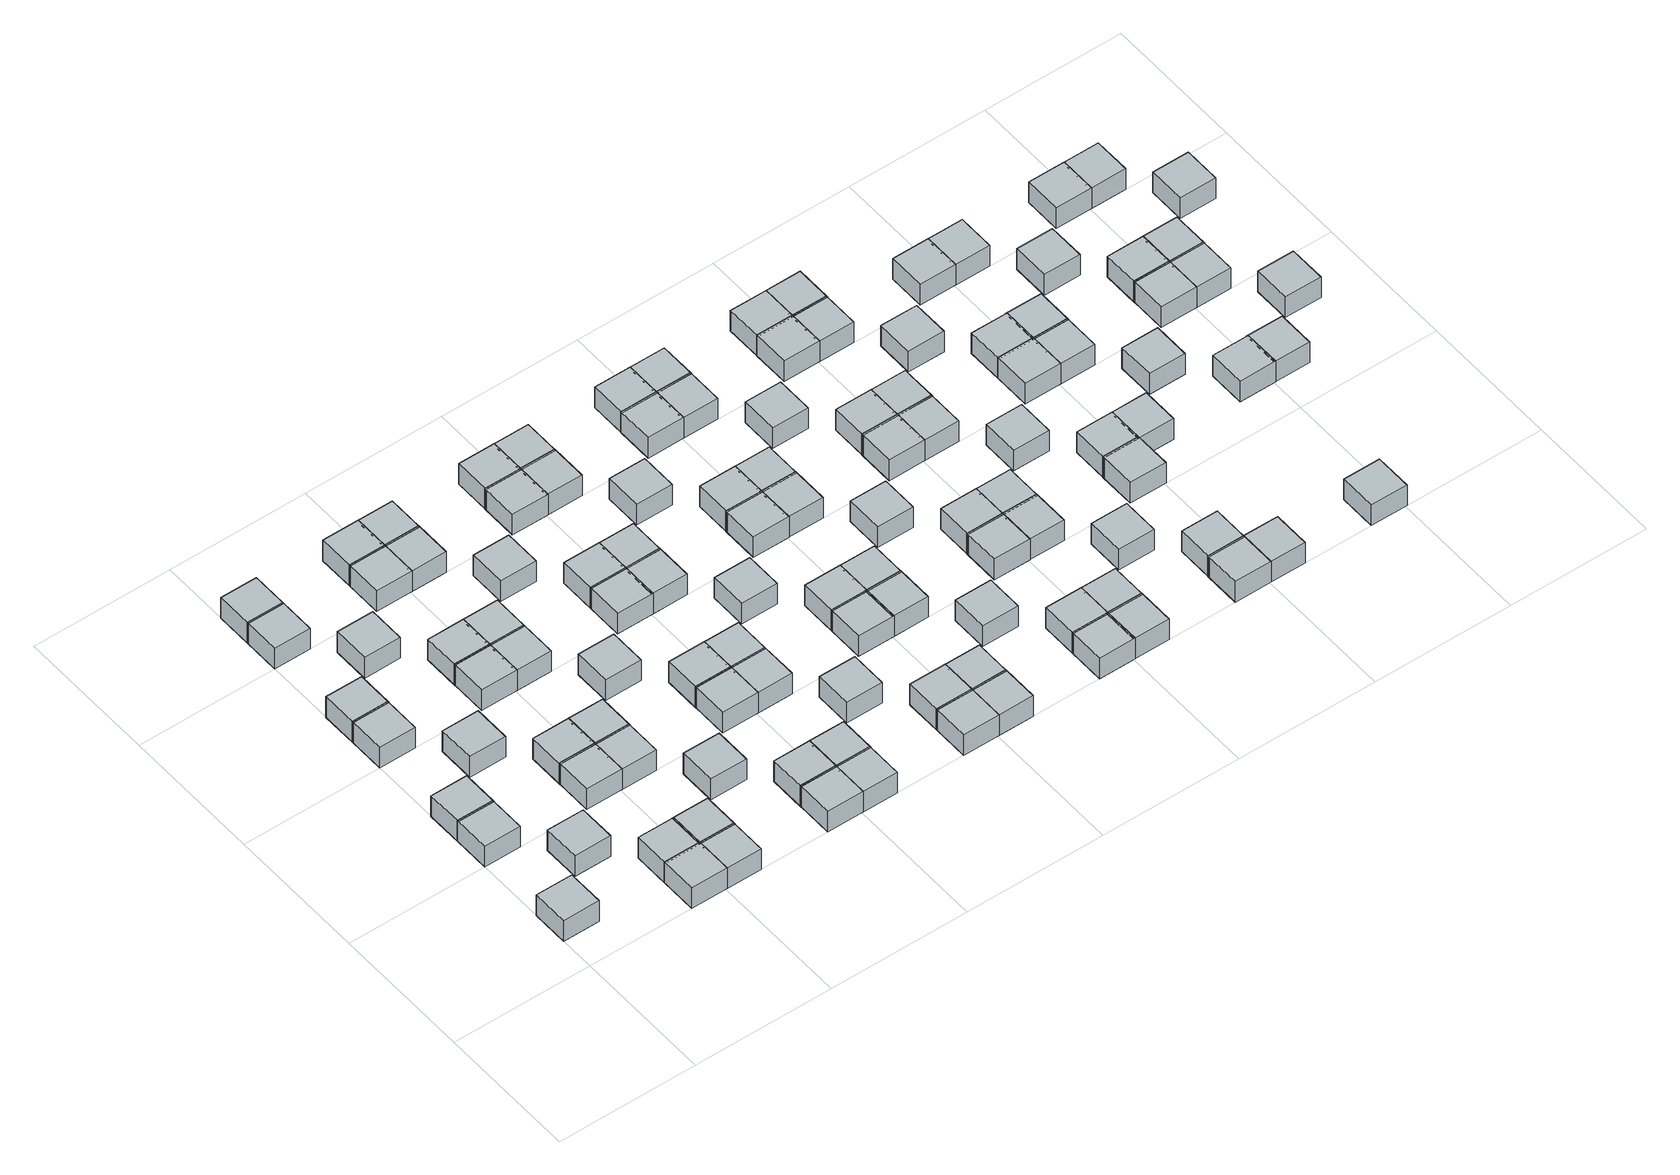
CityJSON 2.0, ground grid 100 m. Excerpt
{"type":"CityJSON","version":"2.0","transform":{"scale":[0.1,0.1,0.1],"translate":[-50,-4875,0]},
"CityObjects":{
"object1":{"type":"GenericCityObject","geometry":[{"type":"Solid","lod":"1","boundaries":[[[[0,1,2,3]],[[4,5,1,0]],[[5,6,2,1]],[[6,7,3,2]],[[7,4,0,3]],[[7,6,5,4]]]]}]},
"object2":{"type":"GenericCityObject","geometry":[{"type":"Solid","lod":"1","boundaries":[[[[8,9,10,11]],[[12,13,9,8]],[[13,14,10,9]],[[14,15,11,10]],[[15,12,8,11]],[[15,14,13,12]]]]}]},
"object3":{"type":"GenericCityObject","geometry":[{"type":"Solid","lod":"1","boundaries":[[[[16,17,18,19]],[[20,21,17,16]],[[21,22,18,17]],[[22,23,19,18]],[[23,20,16,19]],[[23,22,21,20]]]]}]},
"object4":{"type":"GenericCityObject","geometry":[{"type":"Solid","lod":"1","boundaries":[[[[24,25,26,27]],[[28,29,25,24]],[[29,30,26,25]],[[30,31,27,26]],[[31,28,24,27]],[[31,30,29,28]]]]}]},
"object5":{"type":"GenericCityObject","geometry":[{"type":"Solid","lod":"1","boundaries":[[[[32,33,34,35]],[[36,37,33,32]],[[37,38,34,33]],[[38,39,35,34]],[[39,36,32,35]],[[39,38,37,36]]]]}]},
"object6":{"type":"GenericCityObject","geometry":[{"type":"Solid","lod":"1","boundaries":[[[[40,41,42,43]],[[44,45,41,40]],[[45,46,42,41]],[[46,47,43,42]],[[47,44,40,43]],[[47,46,45,44]]]]}]},
"object7":{"type":"GenericCityObject","geometry":[{"type":"Solid","lod":"1","boundaries":[[[[48,49,50,51]],[[52,53,49,48]],[[53,54,50,49]],[[54,55,51,50]],[[55,52,48,51]],[[55,54,53,52]]]]}]},
"object8":{"type":"GenericCityObject","geometry":[{"type":"Solid","lod":"1","boundaries":[[[[56,57,58,59]],[[60,61,57,56]],[[61,62,58,57]],[[62,63,59,58]],[[63,60,56,59]],[[63,62,61,60]]]]}]},
"object9":{"type":"GenericCityObject","geometry":[{"type":"Solid","lod":"1","boundaries":[[[[64,65,66,67]],[[68,69,65,64]],[[69,70,66,65]],[[70,71,67,66]],[[71,68,64,67]],[[71,70,69,68]]]]}]},
"object10":{"type":"GenericCityObject","geometry":[{"type":"Solid","lod":"1","boundaries":[[[[72,73,74,75]],[[76,77,73,72]],[[77,78,74,73]],[[78,79,75,74]],[[79,76,72,75]],[[79,78,77,76]]]]}]},
"object11":{"type":"GenericCityObject","geometry":[{"type":"Solid","lod":"1","boundaries":[[[[80,81,82,83]],[[84,85,81,80]],[[85,86,82,81]],[[86,87,83,82]],[[87,84,80,83]],[[87,86,85,84]]]]}]},
"object12":{"type":"GenericCityObject","geometry":[{"type":"Solid","lod":"1","boundaries":[[[[88,89,90,91]],[[92,93,89,88]],[[93,94,90,89]],[[94,95,91,90]],[[95,92,88,91]],[[95,94,93,92]]]]}]},
"object13":{"type":"GenericCityObject","geometry":[{"type":"Solid","lod":"1","boundaries":[[[[96,97,98,99]],[[100,101,97,96]],[[101,102,98,97]],[[102,103,99,98]],[[103,100,96,99]],[[103,102,101,100]]]]}]},
"object14":{"type":"GenericCityObject","geometry":[{"type":"Solid","lod":"1","boundaries":[[[[104,105,106,107]],[[108,109,105,104]],[[109,110,106,105]],[[110,111,107,106]],[[111,108,104,107]],[[111,110,109,108]]]]}]},
"object15":{"type":"GenericCityObject","geometry":[{"type":"Solid","lod":"1","boundaries":[[[[112,113,114,115]],[[116,117,113,112]],[[117,118,114,113]],[[118,119,115,114]],[[119,116,112,115]],[[119,118,117,116]]]]}]},
"object16":{"type":"GenericCityObject","geometry":[{"type":"Solid","lod":"1","boundaries":[[[[120,121,122,123]],[[124,125,121,120]],[[125,126,122,121]],[[126,127,123,122]],[[127,124,120,123]],[[127,126,125,124]]]]}]},
"object17":{"type":"GenericCityObject","geometry":[{"type":"Solid","lod":"1","boundaries":[[[[128,129,130,131]],[[132,133,129,128]],[[133,134,130,129]],[[134,135,131,130]],[[135,132,128,131]],[[135,134,133,132]]]]}]},
"object18":{"type":"GenericCityObject","geometry":[{"type":"Solid","lod":"1","boundaries":[[[[136,137,138,139]],[[140,141,137,136]],[[141,142,138,137]],[[142,143,139,138]],[[143,140,136,139]],[[143,142,141,140]]]]}]},
"object19":{"type":"GenericCityObject","geometry":[{"type":"Solid","lod":"1","boundaries":[[[[144,145,146,147]],[[148,149,145,144]],[[149,150,146,145]],[[150,151,147,146]],[[151,148,144,147]],[[151,150,149,148]]]]}]},
"object20":{"type":"GenericCityObject","geometry":[{"type":"Solid","lod":"1","boundaries":[[[[152,153,154,155]],[[156,157,153,152]],[[157,158,154,153]],[[158,159,155,154]],[[159,156,152,155]],[[159,158,157,156]]]]}]},
"object21":{"type":"GenericCityObject","geometry":[{"type":"Solid","lod":"1","boundaries":[[[[160,161,162,163]],[[164,165,161,160]],[[165,166,162,161]],[[166,167,163,162]],[[167,164,160,163]],[[167,166,165,164]]]]}]},
"object22":{"type":"GenericCityObject","geometry":[{"type":"Solid","lod":"1","boundaries":[[[[168,169,170,171]],[[172,173,169,168]],[[173,174,170,169]],[[174,175,171,170]],[[175,172,168,171]],[[175,174,173,172]]]]}]},
"object23":{"type":"GenericCityObject","geometry":[{"type":"Solid","lod":"1","boundaries":[[[[176,177,178,179]],[[180,181,177,176]],[[181,182,178,177]],[[182,183,179,178]],[[183,180,176,179]],[[183,182,181,180]]]]}]},
"object24":{"type":"GenericCityObject","geometry":[{"type":"Solid","lod":"1","boundaries":[[[[184,185,186,187]],[[188,189,185,184]],[[189,190,186,185]],[[190,191,187,186]],[[191,188,184,187]],[[191,190,189,188]]]]}]},
"object25":{"type":"GenericCityObject","geometry":[{"type":"Solid","lod":"1","boundaries":[[[[192,193,194,195]],[[196,197,193,192]],[[197,198,194,193]],[[198,199,195,194]],[[199,196,192,195]],[[199,198,197,196]]]]}]},
"object26":{"type":"GenericCityObject","geometry":[{"type":"Solid","lod":"1","boundaries":[[[[200,201,202,203]],[[204,205,201,200]],[[205,206,202,201]],[[206,207,203,202]],[[207,204,200,203]],[[207,206,205,204]]]]}]},
"object27":{"type":"GenericCityObject","geometry":[{"type":"Solid","lod":"1","boundaries":[[[[208,209,210,211]],[[212,213,209,208]],[[213,214,210,209]],[[214,215,211,210]],[[215,212,208,211]],[[215,214,213,212]]]]}]},
"object28":{"type":"GenericCityObject","geometry":[{"type":"Solid","lod":"1","boundaries":[[[[216,217,218,219]],[[220,221,217,216]],[[221,222,218,217]],[[222,223,219,218]],[[223,220,216,219]],[[223,222,221,220]]]]}]},
"object29":{"type":"GenericCityObject","geometry":[{"type":"Solid","lod":"1","boundaries":[[[[224,225,226,227]],[[228,229,225,224]],[[229,230,226,225]],[[230,231,227,226]],[[231,228,224,227]],[[231,230,229,228]]]]}]},
"object30":{"type":"GenericCityObject","geometry":[{"type":"Solid","lod":"1","boundaries":[[[[232,233,234,235]],[[236,237,233,232]],[[237,238,234,233]],[[238,239,235,234]],[[239,236,232,235]],[[239,238,237,236]]]]}]},
"object31":{"type":"GenericCityObject","geometry":[{"type":"Solid","lod":"1","boundaries":[[[[240,241,242,243]],[[244,245,241,240]],[[245,246,242,241]],[[246,247,243,242]],[[247,244,240,243]],[[247,246,245,244]]]]}]},
"object32":{"type":"GenericCityObject","geometry":[{"type":"Solid","lod":"1","boundaries":[[[[248,249,250,251]],[[252,253,249,248]],[[253,254,250,249]],[[254,255,251,250]],[[255,252,248,251]],[[255,254,253,252]]]]}]},
"object33":{"type":"GenericCityObject","geometry":[{"type":"Solid","lod":"1","boundaries":[[[[256,257,258,259]],[[260,261,257,256]],[[261,262,258,257]],[[262,263,259,258]],[[263,260,256,259]],[[263,262,261,260]]]]}]},
"object34":{"type":"GenericCityObject","geometry":[{"type":"Solid","lod":"1","boundaries":[[[[264,265,266,267]],[[268,269,265,264]],[[269,270,266,265]],[[270,271,267,266]],[[271,268,264,267]],[[271,270,269,268]]]]}]},
"object35":{"type":"GenericCityObject","geometry":[{"type":"Solid","lod":"1","boundaries":[[[[272,273,274,275]],[[276,277,273,272]],[[277,278,274,273]],[[278,279,275,274]],[[279,276,272,275]],[[279,278,277,276]]]]}]},
"object36":{"type":"GenericCityObject","geometry":[{"type":"Solid","lod":"1","boundaries":[[[[280,281,282,283]],[[284,285,281,280]],[[285,286,282,281]],[[286,287,283,282]],[[287,284,280,283]],[[287,286,285,284]]]]}]},
"object37":{"type":"GenericCityObject","geometry":[{"type":"Solid","lod":"1","boundaries":[[[[288,289,290,291]],[[292,293,289,288]],[[293,294,290,289]],[[294,295,291,290]],[[295,292,288,291]],[[295,294,293,292]]]]}]},
"object38":{"type":"GenericCityObject","geometry":[{"type":"Solid","lod":"1","boundaries":[[[[296,297,298,299]],[[300,301,297,296]],[[301,302,298,297]],[[302,303,299,298]],[[303,300,296,299]],[[303,302,301,300]]]]}]},
"object39":{"type":"GenericCityObject","geometry":[{"type":"Solid","lod":"1","boundaries":[[[[304,305,306,307]],[[308,309,305,304]],[[309,310,306,305]],[[310,311,307,306]],[[311,308,304,307]],[[311,310,309,308]]]]}]},
"object40":{"type":"GenericCityObject","geometry":[{"type":"Solid","lod":"1","boundaries":[[[[312,313,314,315]],[[316,317,313,312]],[[317,318,314,313]],[[318,319,315,314]],[[319,316,312,315]],[[319,318,317,316]]]]}]},
"object41":{"type":"GenericCityObject","geometry":[{"type":"Solid","lod":"1","boundaries":[[[[320,321,322,323]],[[324,325,321,320]],[[325,326,322,321]],[[326,327,323,322]],[[327,324,320,323]],[[327,326,325,324]]]]}]},
"object42":{"type":"GenericCityObject","geometry":[{"type":"Solid","lod":"1","boundaries":[[[[328,329,330,331]],[[332,333,329,328]],[[333,334,330,329]],[[334,335,331,330]],[[335,332,328,331]],[[335,334,333,332]]]]}]},
"object43":{"type":"GenericCityObject","geometry":[{"type":"Solid","lod":"1","boundaries":[[[[336,337,338,339]],[[340,341,337,336]],[[341,342,338,337]],[[342,343,339,338]],[[343,340,336,339]],[[343,342,341,340]]]]}]},
"object44":{"type":"GenericCityObject","geometry":[{"type":"Solid","lod":"1","boundaries":[[[[344,345,346,347]],[[348,349,345,344]],[[349,350,346,345]],[[350,351,347,346]],[[351,348,344,347]],[[351,350,349,348]]]]}]},
"object45":{"type":"GenericCityObject","geometry":[{"type":"Solid","lod":"1","boundaries":[[[[352,353,354,355]],[[356,357,353,352]],[[357,358,354,353]],[[358,359,355,354]],[[359,356,352,355]],[[359,358,357,356]]]]}]},
"object46":{"type":"GenericCityObject","geometry":[{"type":"Solid","lod":"1","boundaries":[[[[360,361,362,363]],[[364,365,361,360]],[[365,366,362,361]],[[366,367,363,362]],[[367,364,360,363]],[[367,366,365,364]]]]}]},
"object47":{"type":"GenericCityObject","geometry":[{"type":"Solid","lod":"1","boundaries":[[[[368,369,370,371]],[[372,373,369,368]],[[373,374,370,369]],[[374,375,371,370]],[[375,372,368,371]],[[375,374,373,372]]]]}]},
"object48":{"type":"GenericCityObject","geometry":[{"type":"Solid","lod":"1","boundaries":[[[[376,377,378,379]],[[380,381,377,376]],[[381,382,378,377]],[[382,383,379,378]],[[383,380,376,379]],[[383,382,381,380]]]]}]},
"object49":{"type":"GenericCityObject","geometry":[{"type":"Solid","lod":"1","boundaries":[[[[384,385,386,387]],[[388,389,385,384]],[[389,390,386,385]],[[390,391,387,386]],[[391,388,384,387]],[[391,390,389,388]]]]}]},
"object50":{"type":"GenericCityObject","geometry":[{"type":"Solid","lod":"1","boundaries":[[[[392,393,394,395]],[[396,397,393,392]],[[397,398,394,393]],[[398,399,395,394]],[[399,396,392,395]],[[399,398,397,396]]]]}]},
"object51":{"type":"GenericCityObject","geometry":[{"type":"Solid","lod":"1","boundaries":[[[[400,401,402,403]],[[404,405,401,400]],[[405,406,402,401]],[[406,407,403,402]],[[407,404,400,403]],[[407,406,405,404]]]]}]},
"object52":{"type":"GenericCityObject","geometry":[{"type":"Solid","lod":"1","boundaries":[[[[408,409,410,411]],[[412,413,409,408]],[[413,414,410,409]],[[414,415,411,410]],[[415,412,408,411]],[[415,414,413,412]]]]}]},
"object53":{"type":"GenericCityObject","geometry":[{"type":"Solid","lod":"1","boundaries":[[[[416,417,418,419]],[[420,421,417,416]],[[421,422,418,417]],[[422,423,419,418]],[[423,420,416,419]],[[423,422,421,420]]]]}]},
"object54":{"type":"GenericCityObject","geometry":[{"type":"Solid","lod":"1","boundaries":[[[[424,425,426,427]],[[428,429,425,424]],[[429,430,426,425]],[[430,431,427,426]],[[431,428,424,427]],[[431,430,429,428]]]]}]},
"object55":{"type":"GenericCityObject","geometry":[{"type":"Solid","lod":"1","boundaries":[[[[432,433,434,435]],[[436,437,433,432]],[[437,438,434,433]],[[438,439,435,434]],[[439,436,432,435]],[[439,438,437,436]]]]}]},
"object56":{"type":"GenericCityObject","geometry":[{"type":"Solid","lod":"1","boundaries":[[[[440,441,442,443]],[[444,445,441,440]],[[445,446,442,441]],[[446,447,443,442]],[[447,444,440,443]],[[447,446,445,444]]]]}]},
"object57":{"type":"GenericCityObject","geometry":[{"type":"Solid","lod":"1","boundaries":[[[[448,449,450,451]],[[452,453,449,448]],[[453,454,450,449]],[[454,455,451,450]],[[455,452,448,451]],[[455,454,453,452]]]]}]},
"object58":{"type":"GenericCityObject","geometry":[{"type":"Solid","lod":"1","boundaries":[[[[456,457,458,459]],[[460,461,457,456]],[[461,462,458,457]],[[462,463,459,458]],[[463,460,456,459]],[[463,462,461,460]]]]}]},
"object59":{"type":"GenericCityObject","geometry":[{"type":"Solid","lod":"1","boundaries":[[[[464,465,466,467]],[[468,469,465,464]],[[469,470,466,465]],[[470,471,467,466]],[[471,468,464,467]],[[471,470,469,468]]]]}]},
"object60":{"type":"GenericCityObject","geometry":[{"type":"Solid","lod":"1","boundaries":[[[[472,473,474,475]],[[476,477,473,472]],[[477,478,474,473]],[[478,479,475,474]],[[479,476,472,475]],[[479,478,477,476]]]]}]},
"object61":{"type":"GenericCityObject","geometry":[{"type":"Solid","lod":"1","boundaries":[[[[480,481,482,483]],[[484,485,481,480]],[[485,486,482,481]],[[486,487,483,482]],[[487,484,480,483]],[[487,486,485,484]]]]}]},
"object62":{"type":"GenericCityObject","geometry":[{"type":"Solid","lod":"1","boundaries":[[[[488,489,490,491]],[[492,493,489,488]],[[493,494,490,489]],[[494,495,491,490]],[[495,492,488,491]],[[495,494,493,492]]]]}]},
"object63":{"type":"GenericCityObject","geometry":[{"type":"Solid","lod":"1","boundaries":[[[[496,497,498,499]],[[500,501,497,496]],[[501,502,498,497]],[[502,503,499,498]],[[503,500,496,499]],[[503,502,501,500]]]]}]},
"object64":{"type":"GenericCityObject","geometry":[{"type":"Solid","lod":"1","boundaries":[[[[504,505,506,507]],[[508,509,505,504]],[[509,510,506,505]],[[510,511,507,506]],[[511,508,504,507]],[[511,510,509,508]]]]}]},
"object65":{"type":"GenericCityObject","geometry":[{"type":"Solid","lod":"1","boundaries":[[[[512,513,514,515]],[[516,517,513,512]],[[517,518,514,513]],[[518,519,515,514]],[[519,516,512,515]],[[519,518,517,516]]]]}]},
"object66":{"type":"GenericCityObject","geometry":[{"type":"Solid","lod":"1","boundaries":[[[[520,521,522,523]],[[524,525,521,520]],[[525,526,522,521]],[[526,527,523,522]],[[527,524,520,523]],[[527,526,525,524]]]]}]},
"object67":{"type":"GenericCityObject","geometry":[{"type":"Solid","lod":"1","boundaries":[[[[528,529,530,531]],[[532,533,529,528]],[[533,534,530,529]],[[534,535,531,530]],[[535,532,528,531]],[[535,534,533,532]]]]}]},
"object68":{"type":"GenericCityObject","geometry":[{"type":"Solid","lod":"1","boundaries":[[[[536,537,538,539]],[[540,541,537,536]],[[541,542,538,537]],[[542,543,539,538]],[[543,540,536,539]],[[543,542,541,540]]]]}]},
"object69":{"type":"GenericCityObject","geometry":[{"type":"Solid","lod":"1","boundaries":[[[[544,545,546,547]],[[548,549,545,544]],[[549,550,546,545]],[[550,551,547,546]],[[551,548,544,547]],[[551,550,549,548]]]]}]},
"object70":{"type":"GenericCityObject","geometry":[{"type":"Solid","lod":"1","boundaries":[[[[552,553,554,555]],[[556,557,553,552]],[[557,558,554,553]],[[558,559,555,554]],[[559,556,552,555]],[[559,558,557,556]]]]}]},
"object71":{"type":"GenericCityObject","geometry":[{"type":"Solid","lod":"1","boundaries":[[[[560,561,562,563]],[[564,565,561,560]],[[565,566,562,561]],[[566,567,563,562]],[[567,564,560,563]],[[567,566,565,564]]]]}]},
"object72":{"type":"GenericCityObject","geometry":[{"type":"Solid","lod":"1","boundaries":[[[[568,569,570,571]],[[572,573,569,568]],[[573,574,570,569]],[[574,575,571,570]],[[575,572,568,571]],[[575,574,573,572]]]]}]},
"object73":{"type":"GenericCityObject","geometry":[{"type":"Solid","lod":"1","boundaries":[[[[576,577,578,579]],[[580,581,577,576]],[[581,582,578,577]],[[582,583,579,578]],[[583,580,576,579]],[[583,582,581,580]]]]}]},
"object74":{"type":"GenericCityObject","geometry":[{"type":"Solid","lod":"1","boundaries":[[[[584,585,586,587]],[[588,589,585,584]],[[589,590,586,585]],[[590,591,587,586]],[[591,588,584,587]],[[591,590,589,588]]]]}]},
"object75":{"type":"GenericCityObject","geometry":[{"type":"Solid","lod":"1","boundaries":[[[[592,593,594,595]],[[596,597,593,592]],[[597,598,594,593]],[[598,599,595,594]],[[599,596,592,595]],[[599,598,597,596]]]]}]},
"object76":{"type":"GenericCityObject","geometry":[{"type":"Solid","lod":"1","boundaries":[[[[600,601,602,603]],[[604,605,601,600]],[[605,606,602,601]],[[606,607,603,602]],[[607,604,600,603]],[[607,606,605,604]]]]}]},
"object77":{"type":"GenericCityObject","geometry":[{"type":"Solid","lod":"1","boundaries":[[[[608,609,610,611]],[[612,613,609,608]],[[613,614,610,609]],[[614,615,611,610]],[[615,612,608,611]],[[615,614,613,612]]]]}]},
"object78":{"type":"GenericCityObject","geometry":[{"type":"Solid","lod":"1","boundaries":[[[[616,617,618,619]],[[620,621,617,616]],[[621,622,618,617]],[[622,623,619,618]],[[623,620,616,619]],[[623,622,621,620]]]]}]},
"object79":{"type":"GenericCityObject","geometry":[{"type":"Solid","lod":"1","boundaries":[[[[624,625,626,627]],[[628,629,625,624]],[[629,630,626,625]],[[630,631,627,626]],[[631,628,624,627]],[[631,630,629,628]]]]}]},
"object80":{"type":"GenericCityObject","geometry":[{"type":"Solid","lod":"1","boundaries":[[[[632,633,634,635]],[[636,637,633,632]],[[637,638,634,633]],[[638,639,635,634]],[[639,636,632,635]],[[639,638,637,636]]]]}]},
"object81":{"type":"GenericCityObject","geometry":[{"type":"Solid","lod":"1","boundaries":[[[[640,641,642,643]],[[644,645,641,640]],[[645,646,642,641]],[[646,647,643,642]],[[647,644,640,643]],[[647,646,645,644]]]]}]},
"object82":{"type":"GenericCityObject","geometry":[{"type":"Solid","lod":"1","boundaries":[[[[648,649,650,651]],[[652,653,649,648]],[[653,654,650,649]],[[654,655,651,650]],[[655,652,648,651]],[[655,654,653,652]]]]}]},
"object83":{"type":"GenericCityObject","geometry":[{"type":"Solid","lod":"1","boundaries":[[[[656,657,658,659]],[[660,661,657,656]],[[661,662,658,657]],[[662,663,659,658]],[[663,660,656,659]],[[663,662,661,660]]]]}]},
"object84":{"type":"GenericCityObject","geometry":[{"type":"Solid","lod":"1","boundaries":[[[[664,665,666,667]],[[668,669,665,664]],[[669,670,666,665]],[[670,671,667,666]],[[671,668,664,667]],[[671,670,669,668]]]]}]},
"object85":{"type":"GenericCityObject","geometry":[{"type":"Solid","lod":"1","boundaries":[[[[672,673,674,675]],[[676,677,673,672]],[[677,678,674,673]],[[678,679,675,674]],[[679,676,672,675]],[[679,678,677,676]]]]}]},
"object86":{"type":"GenericCityObject","geometry":[{"type":"Solid","lod":"1","boundaries":[[[[680,681,682,683]],[[684,685,681,680]],[[685,686,682,681]],[[686,687,683,682]],[[687,684,680,683]],[[687,686,685,684]]]]}]},
"object87":{"type":"GenericCityObject","geometry":[{"type":"Solid","lod":"1","boundaries":[[[[688,689,690,691]],[[692,693,689,688]],[[693,694,690,689]],[[694,695,691,690]],[[695,692,688,691]],[[695,694,693,692]]]]}]},
"object88":{"type":"GenericCityObject","geometry":[{"type":"Solid","lod":"1","boundaries":[[[[696,697,698,699]],[[700,701,697,696]],[[701,702,698,697]],[[702,703,699,698]],[[703,700,696,699]],[[703,702,701,700]]]]}]},
"object89":{"type":"GenericCityObject","geometry":[{"type":"Solid","lod":"1","boundaries":[[[[704,705,706,707]],[[708,709,705,704]],[[709,710,706,705]],[[710,711,707,706]],[[711,708,704,707]],[[711,710,709,708]]]]}]},
"object90":{"type":"GenericCityObject","geometry":[{"type":"Solid","lod":"1","boundaries":[[[[712,713,714,715]],[[716,717,713,712]],[[717,718,714,713]],[[718,719,715,714]],[[719,716,712,715]],[[719,718,717,716]]]]}]},
"object91":{"type":"GenericCityObject","geometry":[{"type":"Solid","lod":"1","boundaries":[[[[720,721,722,723]],[[724,725,721,720]],[[725,726,722,721]],[[726,727,723,722]],[[727,724,720,723]],[[727,726,725,724]]]]}]},
"object92":{"type":"GenericCityObject","geometry":[{"type":"Solid","lod":"1","boundaries":[[[[728,729,730,731]],[[732,733,729,728]],[[733,734,730,729]],[[734,735,731,730]],[[735,732,728,731]],[[735,734,733,732]]]]}]},
"object93":{"type":"GenericCityObject","geometry":[{"type":"Solid","lod":"1","boundaries":[[[[736,737,738,739]],[[740,741,737,736]],[[741,742,738,737]],[[742,743,739,738]],[[743,740,736,739]],[[743,742,741,740]]]]}]},
"object94":{"type":"GenericCityObject","geometry":[{"type":"Solid","lod":"1","boundaries":[[[[744,745,746,747]],[[748,749,745,744]],[[749,750,746,745]],[[750,751,747,746]],[[751,748,744,747]],[[751,750,749,748]]]]}]},
"object95":{"type":"GenericCityObject","geometry":[{"type":"Solid","lod":"1","boundaries":[[[[752,753,754,755]],[[756,757,753,752]],[[757,758,754,753]],[[758,759,755,754]],[[759,756,752,755]],[[759,758,757,756]]]]}]},
"object96":{"type":"GenericCityObject","geometry":[{"type":"Solid","lod":"1","boundaries":[[[[760,761,762,763]],[[764,765,761,760]],[[765,766,762,761]],[[766,767,763,762]],[[767,764,760,763]],[[767,766,765,764]]]]}]},
"object97":{"type":"GenericCityObject","geometry":[{"type":"Solid","lod":"1","boundaries":[[[[768,769,770,771]],[[772,773,769,768]],[[773,774,770,769]],[[774,775,771,770]],[[775,772,768,771]],[[775,774,773,772]]]]}]},
"object98":{"type":"GenericCityObject","geometry":[{"type":"Solid","lod":"1","boundaries":[[[[776,777,778,779]],[[780,781,777,776]],[[781,782,778,777]],[[782,783,779,778]],[[783,780,776,779]],[[783,782,781,780]]]]}]},
"object99":{"type":"GenericCityObject","geometry":[{"type":"Solid","lod":"1","boundaries":[[[[784,785,786,787]],[[788,789,785,784]],[[789,790,786,785]],[[790,791,787,786]],[[791,788,784,787]],[[791,790,789,788]]]]}]},
"object100":{"type":"GenericCityObject","geometry":[{"type":"Solid","lod":"1","boundaries":[[[[792,793,794,795]],[[796,797,793,792]],[[797,798,794,793]],[[798,799,795,794]],[[799,796,792,795]],[[799,798,797,796]]]]}]},
"object101":{"type":"GenericCityObject","geometry":[{"type":"Solid","lod":"1","boundaries":[[[[800,801,802,803]],[[804,805,801,800]],[[805,806,802,801]],[[806,807,803,802]],[[807,804,800,803]],[[807,806,805,804]]]]}]},
"object102":{"type":"GenericCityObject","geometry":[{"type":"Solid","lod":"1","boundaries":[[[[808,809,810,811]],[[812,813,809,808]],[[813,814,810,809]],[[814,815,811,810]],[[815,812,808,811]],[[815,814,813,812]]]]}]},
"object103":{"type":"GenericCityObject","geometry":[{"type":"Solid","lod":"1","boundaries":[[[[816,817,818,819]],[[820,821,817,816]],[[821,822,818,817]],[[822,823,819,818]],[[823,820,816,819]],[[823,822,821,820]]]]}]},
"object104":{"type":"GenericCityObject","geometry":[{"type":"Solid","lod":"1","boundaries":[[[[824,825,826,827]],[[828,829,825,824]],[[829,830,826,825]],[[830,831,827,826]],[[831,828,824,827]],[[831,830,829,828]]]]}]},
"object105":{"type":"GenericCityObject","geometry":[{"type":"Solid","lod":"1","boundaries":[[[[832,833,834,835]],[[836,837,833,832]],[[837,838,834,833]],[[838,839,835,834]],[[839,836,832,835]],[[839,838,837,836]]]]}]},
"object106":{"type":"GenericCityObject","geometry":[{"type":"Solid","lod":"1","boundaries":[[[[840,841,842,843]],[[844,845,841,840]],[[845,846,842,841]],[[846,847,843,842]],[[847,844,840,843]],[[847,846,845,844]]]]}]},
"object107":{"type":"GenericCityObject","geometry":[{"type":"Solid","lod":"1","boundaries":[[[[848,849,850,851]],[[852,853,849,848]],[[853,854,850,849]],[[854,855,851,850]],[[855,852,848,851]],[[855,854,853,852]]]]}]},
"object108":{"type":"GenericCityObject","geometry":[{"type":"Solid","lod":"1","boundaries":[[[[856,857,858,859]],[[860,861,857,856]],[[861,862,858,857]],[[862,863,859,858]],[[863,860,856,859]],[[863,862,861,860]]]]}]},
"object109":{"type":"GenericCityObject","geometry":[{"type":"Solid","lod":"1","boundaries":[[[[864,865,866,867]],[[868,869,865,864]],[[869,870,866,865]],[[870,871,867,866]],[[871,868,864,867]],[[871,870,869,868]]]]}]},
"object110":{"type":"GenericCityObject","geometry":[{"type":"Solid","lod":"1","boundaries":[[[[872,873,874,875]],[[876,877,873,872]],[[877,878,874,873]],[[878,879,875,874]],[[879,876,872,875]],[[879,878,877,876]]]]}]},
"object111":{"type":"GenericCityObject","geometry":[{"type":"Solid","lod":"1","boundaries":[[[[880,881,882,883]],[[884,885,881,880]],[[885,886,882,881]],[[886,887,883,882]],[[887,884,880,883]],[[887,886,885,884]]]]}]}
},
"vertices":[
[0,250,0],[262,250,0],[262,512,0],[0,512,0],[0,250,175],[262,250,175],[262,512,175],[0,512,175],
[0,1000,0],[262,1000,0],[262,1262,0],[0,1262,0],[0,1000,175],[262,1000,175],[262,1262,175],[0,1262,175],
[0,1250,0],[262,1250,0],[262,1512,0],[0,1512,0],[0,1250,175],[262,1250,175],[262,1512,175],[0,1512,175],
[370,620,0],[632,620,0],[632,882,0],[370,882,0],[370,620,175],[632,620,175],[632,882,175],[370,882,175],
[0,2000,0],[262,2000,0],[262,2262,0],[0,2262,0],[0,2000,175],[262,2000,175],[262,2262,175],[0,2262,175],
[0,2250,0],[262,2250,0],[262,2512,0],[0,2512,0],[0,2250,175],[262,2250,175],[262,2512,175],[0,2512,175],
[750,0,0],[1012,0,0],[1012,262,0],[750,262,0],[750,0,175],[1012,0,175],[1012,262,175],[750,262,175],
[750,250,0],[1012,250,0],[1012,512,0],[750,512,0],[750,250,175],[1012,250,175],[1012,512,175],[750,512,175],
[370,1620,0],[632,1620,0],[632,1882,0],[370,1882,0],[370,1620,175],[632,1620,175],[632,1882,175],[370,1882,175],
[0,3000,0],[262,3000,0],[262,3262,0],[0,3262,0],[0,3000,175],[262,3000,175],[262,3262,175],[0,3262,175],
[0,3250,0],[262,3250,0],[262,3512,0],[0,3512,0],[0,3250,175],[262,3250,175],[262,3512,175],[0,3512,175],
[1000,0,0],[1262,0,0],[1262,262,0],[1000,262,0],[1000,0,175],[1262,0,175],[1262,262,175],[1000,262,175],
[750,1000,0],[1012,1000,0],[1012,1262,0],[750,1262,0],[750,1000,175],[1012,1000,175],[1012,1262,175],[750,1262,175],
[1000,250,0],[1262,250,0],[1262,512,0],[1000,512,0],[1000,250,175],[1262,250,175],[1262,512,175],[1000,512,175],
[750,1250,0],[1012,1250,0],[1012,1512,0],[750,1512,0],[750,1250,175],[1012,1250,175],[1012,1512,175],[750,1512,175],
[370,2620,0],[632,2620,0],[632,2882,0],[370,2882,0],[370,2620,175],[632,2620,175],[632,2882,175],[370,2882,175],
[1000,1000,0],[1262,1000,0],[1262,1262,0],[1000,1262,0],[1000,1000,175],[1262,1000,175],[1262,1262,175],[1000,1262,175],
[750,2000,0],[1012,2000,0],[1012,2262,0],[750,2262,0],[750,2000,175],[1012,2000,175],[1012,2262,175],[750,2262,175],
[1000,1250,0],[1262,1250,0],[1262,1512,0],[1000,1512,0],[1000,1250,175],[1262,1250,175],[1262,1512,175],[1000,1512,175],
[750,2250,0],[1012,2250,0],[1012,2512,0],[750,2512,0],[750,2250,175],[1012,2250,175],[1012,2512,175],[750,2512,175],
[1370,620,0],[1632,620,0],[1632,882,0],[1370,882,0],[1370,620,175],[1632,620,175],[1632,882,175],[1370,882,175],
[1000,2000,0],[1262,2000,0],[1262,2262,0],[1000,2262,0],[1000,2000,175],[1262,2000,175],[1262,2262,175],[1000,2262,175],
[750,3000,0],[1012,3000,0],[1012,3262,0],[750,3262,0],[750,3000,175],[1012,3000,175],[1012,3262,175],[750,3262,175],
[1000,2250,0],[1262,2250,0],[1262,2512,0],[1000,2512,0],[1000,2250,175],[1262,2250,175],[1262,2512,175],[1000,2512,175],
[750,3250,0],[1012,3250,0],[1012,3512,0],[750,3512,0],[750,3250,175],[1012,3250,175],[1012,3512,175],[750,3512,175],
[1750,0,0],[2012,0,0],[2012,262,0],[1750,262,0],[1750,0,175],[2012,0,175],[2012,262,175],[1750,262,175],
[1750,250,0],[2012,250,0],[2012,512,0],[1750,512,0],[1750,250,175],[2012,250,175],[2012,512,175],[1750,512,175],
[1370,1620,0],[1632,1620,0],[1632,1882,0],[1370,1882,0],[1370,1620,175],[1632,1620,175],[1632,1882,175],[1370,1882,175],
[1000,3000,0],[1262,3000,0],[1262,3262,0],[1000,3262,0],[1000,3000,175],[1262,3000,175],[1262,3262,175],[1000,3262,175],
[1000,3250,0],[1262,3250,0],[1262,3512,0],[1000,3512,0],[1000,3250,175],[1262,3250,175],[1262,3512,175],[1000,3512,175],
[2000,0,0],[2262,0,0],[2262,262,0],[2000,262,0],[2000,0,175],[2262,0,175],[2262,262,175],[2000,262,175],
[1750,1000,0],[2012,1000,0],[2012,1262,0],[1750,1262,0],[1750,1000,175],[2012,1000,175],[2012,1262,175],[1750,1262,175],
[2000,250,0],[2262,250,0],[2262,512,0],[2000,512,0],[2000,250,175],[2262,250,175],[2262,512,175],[2000,512,175],
[1750,1250,0],[2012,1250,0],[2012,1512,0],[1750,1512,0],[1750,1250,175],[2012,1250,175],[2012,1512,175],[1750,1512,175],
[1370,2620,0],[1632,2620,0],[1632,2882,0],[1370,2882,0],[1370,2620,175],[1632,2620,175],[1632,2882,175],[1370,2882,175],
[2000,1000,0],[2262,1000,0],[2262,1262,0],[2000,1262,0],[2000,1000,175],[2262,1000,175],[2262,1262,175],[2000,1262,175],
[1750,2000,0],[2012,2000,0],[2012,2262,0],[1750,2262,0],[1750,2000,175],[2012,2000,175],[2012,2262,175],[1750,2262,175],
[2000,1250,0],[2262,1250,0],[2262,1512,0],[2000,1512,0],[2000,1250,175],[2262,1250,175],[2262,1512,175],[2000,1512,175],
[1750,2250,0],[2012,2250,0],[2012,2512,0],[1750,2512,0],[1750,2250,175],[2012,2250,175],[2012,2512,175],[1750,2512,175],
[2370,620,0],[2632,620,0],[2632,882,0],[2370,882,0],[2370,620,175],[2632,620,175],[2632,882,175],[2370,882,175],
[2000,2000,0],[2262,2000,0],[2262,2262,0],[2000,2262,0],[2000,2000,175],[2262,2000,175],[2262,2262,175],[2000,2262,175],
[1750,3000,0],[2012,3000,0],[2012,3262,0],[1750,3262,0],[1750,3000,175],[2012,3000,175],[2012,3262,175],[1750,3262,175],
[2000,2250,0],[2262,2250,0],[2262,2512,0],[2000,2512,0],[2000,2250,175],[2262,2250,175],[2262,2512,175],[2000,2512,175],
[1750,3250,0],[2012,3250,0],[2012,3512,0],[1750,3512,0],[1750,3250,175],[2012,3250,175],[2012,3512,175],[1750,3512,175],
[2750,0,0],[3012,0,0],[3012,262,0],[2750,262,0],[2750,0,175],[3012,0,175],[3012,262,175],[2750,262,175],
[2750,250,0],[3012,250,0],[3012,512,0],[2750,512,0],[2750,250,175],[3012,250,175],[3012,512,175],[2750,512,175],
[2370,1620,0],[2632,1620,0],[2632,1882,0],[2370,1882,0],[2370,1620,175],[2632,1620,175],[2632,1882,175],[2370,1882,175],
[2000,3000,0],[2262,3000,0],[2262,3262,0],[2000,3262,0],[2000,3000,175],[2262,3000,175],[2262,3262,175],[2000,3262,175],
[2000,3250,0],[2262,3250,0],[2262,3512,0],[2000,3512,0],[2000,3250,175],[2262,3250,175],[2262,3512,175],[2000,3512,175],
[3000,0,0],[3262,0,0],[3262,262,0],[3000,262,0],[3000,0,175],[3262,0,175],[3262,262,175],[3000,262,175],
[2750,1000,0],[3012,1000,0],[3012,1262,0],[2750,1262,0],[2750,1000,175],[3012,1000,175],[3012,1262,175],[2750,1262,175],
[3000,250,0],[3262,250,0],[3262,512,0],[3000,512,0],[3000,250,175],[3262,250,175],[3262,512,175],[3000,512,175],
[2750,1250,0],[3012,1250,0],[3012,1512,0],[2750,1512,0],[2750,1250,175],[3012,1250,175],[3012,1512,175],[2750,1512,175],
[2370,2620,0],[2632,2620,0],[2632,2882,0],[2370,2882,0],[2370,2620,175],[2632,2620,175],[2632,2882,175],[2370,2882,175],
[3000,1000,0],[3262,1000,0],[3262,1262,0],[3000,1262,0],[3000,1000,175],[3262,1000,175],[3262,1262,175],[3000,1262,175],
[2750,2000,0],[3012,2000,0],[3012,2262,0],[2750,2262,0],[2750,2000,175],[3012,2000,175],[3012,2262,175],[2750,2262,175],
[3000,1250,0],[3262,1250,0],[3262,1512,0],[3000,1512,0],[3000,1250,175],[3262,1250,175],[3262,1512,175],[3000,1512,175],
[2750,2250,0],[3012,2250,0],[3012,2512,0],[2750,2512,0],[2750,2250,175],[3012,2250,175],[3012,2512,175],[2750,2512,175],
[3370,620,0],[3632,620,0],[3632,882,0],[3370,882,0],[3370,620,175],[3632,620,175],[3632,882,175],[3370,882,175],
[3000,2000,0],[3262,2000,0],[3262,2262,0],[3000,2262,0],[3000,2000,175],[3262,2000,175],[3262,2262,175],[3000,2262,175],
[2750,3000,0],[3012,3000,0],[3012,3262,0],[2750,3262,0],[2750,3000,175],[3012,3000,175],[3012,3262,175],[2750,3262,175],
[3000,2250,0],[3262,2250,0],[3262,2512,0],[3000,2512,0],[3000,2250,175],[3262,2250,175],[3262,2512,175],[3000,2512,175],
[2750,3250,0],[3012,3250,0],[3012,3512,0],[2750,3512,0],[2750,3250,175],[3012,3250,175],[3012,3512,175],[2750,3512,175],
[3750,0,0],[4012,0,0],[4012,262,0],[3750,262,0],[3750,0,175],[4012,0,175],[4012,262,175],[3750,262,175],
[3750,250,0],[4012,250,0],[4012,512,0],[3750,512,0],[3750,250,175],[4012,250,175],[4012,512,175],[3750,512,175],
[3370,1620,0],[3632,1620,0],[3632,1882,0],[3370,1882,0],[3370,1620,175],[3632,1620,175],[3632,1882,175],[3370,1882,175],
[3000,3000,0],[3262,3000,0],[3262,3262,0],[3000,3262,0],[3000,3000,175],[3262,3000,175],[3262,3262,175],[3000,3262,175],
[3000,3250,0],[3262,3250,0],[3262,3512,0],[3000,3512,0],[3000,3250,175],[3262,3250,175],[3262,3512,175],[3000,3512,175],
[4000,0,0],[4262,0,0],[4262,262,0],[4000,262,0],[4000,0,175],[4262,0,175],[4262,262,175],[4000,262,175],
[3750,1000,0],[4012,1000,0],[4012,1262,0],[3750,1262,0],[3750,1000,175],[4012,1000,175],[4012,1262,175],[3750,1262,175],
[4000,250,0],[4262,250,0],[4262,512,0],[4000,512,0],[4000,250,175],[4262,250,175],[4262,512,175],[4000,512,175],
[3750,1250,0],[4012,1250,0],[4012,1512,0],[3750,1512,0],[3750,1250,175],[4012,1250,175],[4012,1512,175],[3750,1512,175],
[3370,2620,0],[3632,2620,0],[3632,2882,0],[3370,2882,0],[3370,2620,175],[3632,2620,175],[3632,2882,175],[3370,2882,175],
[4000,1000,0],[4262,1000,0],[4262,1262,0],[4000,1262,0],[4000,1000,175],[4262,1000,175],[4262,1262,175],[4000,1262,175],
[3750,2000,0],[4012,2000,0],[4012,2262,0],[3750,2262,0],[3750,2000,175],[4012,2000,175],[4012,2262,175],[3750,2262,175],
[4000,1250,0],[4262,1250,0],[4262,1512,0],[4000,1512,0],[4000,1250,175],[4262,1250,175],[4262,1512,175],[4000,1512,175],
[3750,2250,0],[4012,2250,0],[4012,2512,0],[3750,2512,0],[3750,2250,175],[4012,2250,175],[4012,2512,175],[3750,2512,175],
[4370,620,0],[4632,620,0],[4632,882,0],[4370,882,0],[4370,620,175],[4632,620,175],[4632,882,175],[4370,882,175],
[4000,2000,0],[4262,2000,0],[4262,2262,0],[4000,2262,0],[4000,2000,175],[4262,2000,175],[4262,2262,175],[4000,2262,175],
[3750,3000,0],[4012,3000,0],[4012,3262,0],[3750,3262,0],[3750,3000,175],[4012,3000,175],[4012,3262,175],[3750,3262,175],
[4000,2250,0],[4262,2250,0],[4262,2512,0],[4000,2512,0],[4000,2250,175],[4262,2250,175],[4262,2512,175],[4000,2512,175],
[3750,3250,0],[4012,3250,0],[4012,3512,0],[3750,3512,0],[3750,3250,175],[4012,3250,175],[4012,3512,175],[3750,3512,175],
[4750,0,0],[5012,0,0],[5012,262,0],[4750,262,0],[4750,0,175],[5012,0,175],[5012,262,175],[4750,262,175],
[4750,250,0],[5012,250,0],[5012,512,0],[4750,512,0],[4750,250,175],[5012,250,175],[5012,512,175],[4750,512,175],
[4370,1620,0],[4632,1620,0],[4632,1882,0],[4370,1882,0],[4370,1620,175],[4632,1620,175],[4632,1882,175],[4370,1882,175],
[4000,3000,0],[4262,3000,0],[4262,3262,0],[4000,3262,0],[4000,3000,175],[4262,3000,175],[4262,3262,175],[4000,3262,175],
[4000,3250,0],[4262,3250,0],[4262,3512,0],[4000,3512,0],[4000,3250,175],[4262,3250,175],[4262,3512,175],[4000,3512,175],
[5000,0,0],[5262,0,0],[5262,262,0],[5000,262,0],[5000,0,175],[5262,0,175],[5262,262,175],[5000,262,175],
[4750,1000,0],[5012,1000,0],[5012,1262,0],[4750,1262,0],[4750,1000,175],[5012,1000,175],[5012,1262,175],[4750,1262,175],
[4750,1250,0],[5012,1250,0],[5012,1512,0],[4750,1512,0],[4750,1250,175],[5012,1250,175],[5012,1512,175],[4750,1512,175],
[4370,2620,0],[4632,2620,0],[4632,2882,0],[4370,2882,0],[4370,2620,175],[4632,2620,175],[4632,2882,175],[4370,2882,175],
[4750,2000,0],[5012,2000,0],[5012,2262,0],[4750,2262,0],[4750,2000,175],[5012,2000,175],[5012,2262,175],[4750,2262,175],
[5000,1250,0],[5262,1250,0],[5262,1512,0],[5000,1512,0],[5000,1250,175],[5262,1250,175],[5262,1512,175],[5000,1512,175],
[4750,2250,0],[5012,2250,0],[5012,2512,0],[4750,2512,0],[4750,2250,175],[5012,2250,175],[5012,2512,175],[4750,2512,175],
[5000,2000,0],[5262,2000,0],[5262,2262,0],[5000,2262,0],[5000,2000,175],[5262,2000,175],[5262,2262,175],[5000,2262,175],
[4750,3000,0],[5012,3000,0],[5012,3262,0],[4750,3262,0],[4750,3000,175],[5012,3000,175],[5012,3262,175],[4750,3262,175],
[5000,2250,0],[5262,2250,0],[5262,2512,0],[5000,2512,0],[5000,2250,175],[5262,2250,175],[5262,2512,175],[5000,2512,175],
[5750,0,0],[6012,0,0],[6012,262,0],[5750,262,0],[5750,0,175],[6012,0,175],[6012,262,175],[5750,262,175],
[5370,1620,0],[5632,1620,0],[5632,1882,0],[5370,1882,0],[5370,1620,175],[5632,1620,175],[5632,1882,175],[5370,1882,175],
[5000,3000,0],[5262,3000,0],[5262,3262,0],[5000,3262,0],[5000,3000,175],[5262,3000,175],[5262,3262,175],[5000,3262,175],
[5750,1250,0],[6012,1250,0],[6012,1512,0],[5750,1512,0],[5750,1250,175],[6012,1250,175],[6012,1512,175],[5750,1512,175],
[5370,2620,0],[5632,2620,0],[5632,2882,0],[5370,2882,0],[5370,2620,175],[5632,2620,175],[5632,2882,175],[5370,2882,175],
[5750,2000,0],[6012,2000,0],[6012,2262,0],[5750,2262,0],[5750,2000,175],[6012,2000,175],[6012,2262,175],[5750,2262,175],
[6000,1250,0],[6262,1250,0],[6262,1512,0],[6000,1512,0],[6000,1250,175],[6262,1250,175],[6262,1512,175],[6000,1512,175],
[5750,2250,0],[6012,2250,0],[6012,2512,0],[5750,2512,0],[5750,2250,175],[6012,2250,175],[6012,2512,175],[5750,2512,175],
[6000,2000,0],[6262,2000,0],[6262,2262,0],[6000,2262,0],[6000,2000,175],[6262,2000,175],[6262,2262,175],[6000,2262,175],
[5750,3000,0],[6012,3000,0],[6012,3262,0],[5750,3262,0],[5750,3000,175],[6012,3000,175],[6012,3262,175],[5750,3262,175],
[6000,2250,0],[6262,2250,0],[6262,2512,0],[6000,2512,0],[6000,2250,175],[6262,2250,175],[6262,2512,175],[6000,2512,175],
[6370,1620,0],[6632,1620,0],[6632,1882,0],[6370,1882,0],[6370,1620,175],[6632,1620,175],[6632,1882,175],[6370,1882,175],
[6000,3000,0],[6262,3000,0],[6262,3262,0],[6000,3262,0],[6000,3000,175],[6262,3000,175],[6262,3262,175],[6000,3262,175],
[6370,2620,0],[6632,2620,0],[6632,2882,0],[6370,2882,0],[6370,2620,175],[6632,2620,175],[6632,2882,175],[6370,2882,175]
]}
